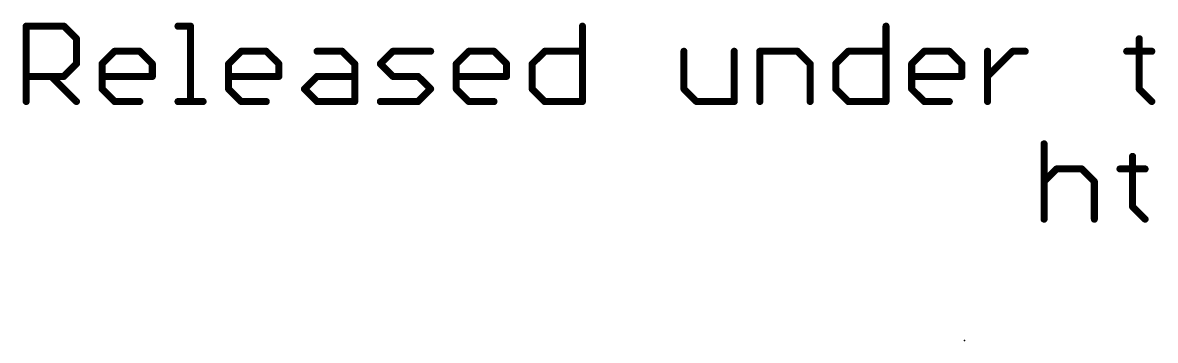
# Model space of a CAD drawing. Extents: x 0 to 108, y -22 to 15.
# Drawn here: x 1.27 to 25.7, y -21.59 to -14.73 of the extents above; entities that cross this region are included whole.
import ezdxf

# ---------------------------------------------------------------- set-up
doc = ezdxf.new("R2010")
doc.units = 0
doc.layers.add('23', color=53, linetype='CONTINUOUS')
doc.layers.add('51', color=53, linetype='CONTINUOUS')

msp = doc.modelspace()

# ---------------------------------------------------------------- linework, layer by layer
at = {"layer": '23'}
msp.add_point((21.59, -21.59), dxfattribs=at)
at = {"layer": '51', "const_width": 0.1524}
for points in [[(1.3462, -16.4338), (1.3462, -14.8068)], [(1.3462, -14.8068), (2.1597, -14.8068)], [(2.1597, -14.8068), (2.4309, -15.078)], [(4.6205, -14.8068), (4.8917, -14.8068)], [(4.8917, -14.8068), (4.8917, -16.4338)], [(13.3452, -14.8068), (13.3452, -16.4338)], [(19.8939, -14.8068), (19.8939, -16.4338)], [(2.4309, -15.078), (2.4309, -15.6203)], [(25.3561, -15.078), (25.3561, -16.1626)], [(2.9834, -15.6203), (3.2545, -15.3491)], [(3.2545, -15.3491), (3.7969, -15.3491)], [(3.7969, -15.3491), (4.068, -15.6203)], [(5.7119, -15.6203), (5.9831, -15.3491)], [(5.9831, -15.3491), (6.5254, -15.3491)], [(6.5254, -15.3491), (6.7966, -15.6203)], [(7.6203, -15.3491), (8.1626, -15.3491)], [(8.1626, -15.3491), (8.4338, -15.6203)], [(8.9863, -15.6203), (9.2574, -15.3491)], [(9.2574, -15.3491), (10.0709, -15.3491)], [(10.6234, -15.6203), (10.8946, -15.3491)], [(10.8946, -15.3491), (11.4369, -15.3491)], [(11.4369, -15.3491), (11.7081, -15.6203)], [(12.2606, -15.6203), (12.5317, -15.3491)], [(12.5317, -15.3491), (13.3452, -15.3491)], [(15.5349, -15.3491), (15.5349, -16.1626)], [(16.6195, -16.4338), (16.6195, -15.3491)], [(17.172, -16.4338), (17.172, -15.3491)], [(17.172, -15.3491), (17.9855, -15.3491)], [(17.9855, -15.3491), (18.2567, -15.6203)], [(18.8092, -15.6203), (19.0804, -15.3491)], [(19.0804, -15.3491), (19.8939, -15.3491)], [(20.4464, -15.6203), (20.7175, -15.3491)], [(20.7175, -15.3491), (21.2599, -15.3491)], [(21.2599, -15.3491), (21.531, -15.6203)], [(22.0835, -16.4338), (22.0835, -15.3491)], [(22.0835, -15.8915), (22.6258, -15.3491)], [(22.6258, -15.3491), (22.897, -15.3491)], [(25.085, -15.3491), (25.6273, -15.3491)], [(2.4309, -15.6203), (2.1597, -15.8915)], [(2.9834, -16.1626), (2.9834, -15.6203)], [(4.068, -15.6203), (4.068, -15.8915)], [(5.7119, -16.1626), (5.7119, -15.6203)], [(6.7966, -15.6203), (6.7966, -15.8915)], [(8.4338, -15.6203), (8.4338, -16.4338)], [(9.2574, -15.8915), (8.9863, -15.6203)], [(10.6234, -16.1626), (10.6234, -15.6203)], [(11.7081, -15.6203), (11.7081, -15.8915)], [(12.2606, -16.1626), (12.2606, -15.6203)], [(18.2567, -15.6203), (18.2567, -16.4338)], [(18.8092, -16.1626), (18.8092, -15.6203)], [(20.4464, -16.1626), (20.4464, -15.6203)], [(21.531, -15.6203), (21.531, -15.8915)], [(2.1597, -15.8915), (1.3462, -15.8915)], [(1.8885, -15.8915), (2.4309, -16.4338)], [(4.068, -15.8915), (2.9834, -15.8915)], [(6.7966, -15.8915), (5.7119, -15.8915)], [(7.3491, -16.1626), (7.6203, -15.8915)], [(7.6203, -15.8915), (8.4338, -15.8915)], [(9.7998, -15.8915), (9.2574, -15.8915)], [(10.0709, -16.1626), (9.7998, -15.8915)], [(11.7081, -15.8915), (10.6234, -15.8915)], [(21.531, -15.8915), (20.4464, -15.8915)], [(3.2545, -16.4338), (2.9834, -16.1626)], [(5.9831, -16.4338), (5.7119, -16.1626)], [(7.6203, -16.4338), (7.3491, -16.1626)], [(9.7998, -16.4338), (10.0709, -16.1626)], [(10.8946, -16.4338), (10.6234, -16.1626)], [(12.5317, -16.4338), (12.2606, -16.1626)], [(15.5349, -16.1626), (15.8061, -16.4338)], [(19.0804, -16.4338), (18.8092, -16.1626)], [(20.7175, -16.4338), (20.4464, -16.1626)], [(25.3561, -16.1626), (25.6273, -16.4338)], [(3.7969, -16.4338), (3.2545, -16.4338)], [(4.6205, -16.4338), (5.1628, -16.4338)], [(6.5254, -16.4338), (5.9831, -16.4338)], [(8.4338, -16.4338), (7.6203, -16.4338)], [(8.9863, -16.4338), (9.7998, -16.4338)], [(11.4369, -16.4338), (10.8946, -16.4338)], [(13.3452, -16.4338), (12.5317, -16.4338)], [(15.8061, -16.4338), (16.6195, -16.4338)], [(19.8939, -16.4338), (19.0804, -16.4338)], [(21.2599, -16.4338), (20.7175, -16.4338)], [(23.3034, -17.3468), (23.3034, -18.9738)], [(25.2117, -17.618), (25.2117, -18.7026)], [(23.3034, -18.1603), (23.5745, -17.8891)], [(23.5745, -17.8891), (24.1168, -17.8891)], [(24.1168, -17.8891), (24.388, -18.1603)], [(24.9405, -17.8891), (25.4828, -17.8891)], [(24.388, -18.1603), (24.388, -18.9738)], [(25.2117, -18.7026), (25.4828, -18.9738)]]:
    msp.add_lwpolyline(points, dxfattribs=at)
at = {"layer": '51', "const_width": 0.0762}
for points in [[(1.3843, -14.8068, 1), (1.3081, -14.8068)], [(1.3462, -14.7687, 1), (1.3462, -14.8449)], [(2.1866, -14.7799, 1), (2.1328, -14.8338)], [(2.1597, -14.8449, 1), (2.1597, -14.7687)], [(4.6205, -14.7687, 1), (4.6205, -14.8449)], [(4.9298, -14.8068, 1), (4.8536, -14.8068)], [(4.8917, -14.8449, 1), (4.8917, -14.7687)], [(13.3833, -14.8068, 1), (13.3071, -14.8068)], [(19.932, -14.8068, 1), (19.8558, -14.8068)], [(2.469, -15.078, 1), (2.3928, -15.078)], [(2.4039, -15.1049, 1), (2.4578, -15.051)], [(25.3942, -15.078, 1), (25.318, -15.078)], [(3.2545, -15.311, 1), (3.2545, -15.3872)], [(3.2815, -15.3761, 1), (3.2276, -15.3222)], [(3.8238, -15.3222, 1), (3.7699, -15.3761)], [(3.7969, -15.3872, 1), (3.7969, -15.311)], [(5.9831, -15.311, 1), (5.9831, -15.3872)], [(6.0101, -15.3761, 1), (5.9562, -15.3222)], [(6.5524, -15.3222, 1), (6.4985, -15.3761)], [(6.5254, -15.3872, 1), (6.5254, -15.311)], [(7.6203, -15.311, 1), (7.6203, -15.3872)], [(8.1895, -15.3222, 1), (8.1357, -15.3761)], [(8.1626, -15.3872, 1), (8.1626, -15.311)], [(9.2574, -15.311, 1), (9.2574, -15.3872)], [(9.2844, -15.3761, 1), (9.2305, -15.3222)], [(10.0709, -15.3872, 1), (10.0709, -15.311)], [(10.8946, -15.311, 1), (10.8946, -15.3872)], [(10.9215, -15.3761, 1), (10.8676, -15.3222)], [(11.4639, -15.3222, 1), (11.41, -15.3761)], [(11.4369, -15.3872, 1), (11.4369, -15.311)], [(12.5317, -15.311, 1), (12.5317, -15.3872)], [(12.5587, -15.3761, 1), (12.5048, -15.3222)], [(13.3452, -15.3872, 1), (13.3452, -15.311)], [(15.573, -15.3491, 1), (15.4968, -15.3491)], [(16.6576, -15.3491, 1), (16.5814, -15.3491)], [(17.2101, -15.3491, 1), (17.1339, -15.3491)], [(17.172, -15.311, 1), (17.172, -15.3872)], [(18.0125, -15.3222, 1), (17.9586, -15.3761)], [(17.9855, -15.3872, 1), (17.9855, -15.311)], [(19.0804, -15.311, 1), (19.0804, -15.3872)], [(19.1073, -15.3761, 1), (19.0534, -15.3222)], [(19.8939, -15.3872, 1), (19.8939, -15.311)], [(20.7175, -15.311, 1), (20.7175, -15.3872)], [(20.7445, -15.3761, 1), (20.6906, -15.3222)], [(21.2868, -15.3222, 1), (21.2329, -15.3761)], [(21.2599, -15.3872, 1), (21.2599, -15.311)], [(22.1216, -15.3491, 1), (22.0454, -15.3491)], [(22.6258, -15.311, 1), (22.6258, -15.3872)], [(22.6528, -15.3761, 1), (22.5989, -15.3222)], [(22.897, -15.3872, 1), (22.897, -15.311)], [(25.085, -15.311, 1), (25.085, -15.3872)], [(25.6273, -15.3872, 1), (25.6273, -15.311)], [(2.3928, -15.6203, 1), (2.469, -15.6203)], [(2.4578, -15.6472, 1), (2.4039, -15.5934)], [(3.0215, -15.6203, 1), (2.9453, -15.6203)], [(2.9564, -15.5934, 1), (3.0103, -15.6472)], [(4.1061, -15.6203, 1), (4.0299, -15.6203)], [(4.0411, -15.6472, 1), (4.095, -15.5934)], [(5.75, -15.6203, 1), (5.6738, -15.6203)], [(5.685, -15.5934, 1), (5.7389, -15.6472)], [(6.8347, -15.6203, 1), (6.7585, -15.6203)], [(6.7697, -15.6472, 1), (6.8236, -15.5934)], [(8.4719, -15.6203, 1), (8.3957, -15.6203)], [(8.4068, -15.6472, 1), (8.4607, -15.5934)], [(9.0132, -15.5934, 1), (8.9593, -15.6472)], [(8.9593, -15.5934, 1), (9.0132, -15.6472)], [(10.6615, -15.6203, 1), (10.5853, -15.6203)], [(10.5965, -15.5934, 1), (10.6504, -15.6472)], [(11.7462, -15.6203, 1), (11.67, -15.6203)], [(11.6811, -15.6472, 1), (11.735, -15.5934)], [(12.2987, -15.6203, 1), (12.2225, -15.6203)], [(12.2336, -15.5934, 1), (12.2875, -15.6472)], [(18.2948, -15.6203, 1), (18.2186, -15.6203)], [(18.2298, -15.6472, 1), (18.2836, -15.5934)], [(18.8473, -15.6203, 1), (18.7711, -15.6203)], [(18.7823, -15.5934, 1), (18.8361, -15.6472)], [(20.4845, -15.6203, 1), (20.4083, -15.6203)], [(20.4194, -15.5934, 1), (20.4733, -15.6472)], [(21.5691, -15.6203, 1), (21.4929, -15.6203)], [(21.5041, -15.6472, 1), (21.558, -15.5934)], [(1.3462, -15.8534, 1), (1.3462, -15.9296)], [(1.9155, -15.8645, 1), (1.8616, -15.9184)], [(2.1328, -15.8645, 1), (2.1866, -15.9184)], [(2.1597, -15.9296, 1), (2.1597, -15.8534)], [(2.9834, -15.8534, 1), (2.9834, -15.9296)], [(4.0299, -15.8915, 1), (4.1061, -15.8915)], [(4.068, -15.9296, 1), (4.068, -15.8534)], [(5.7119, -15.8534, 1), (5.7119, -15.9296)], [(6.7585, -15.8915, 1), (6.8347, -15.8915)], [(6.7966, -15.9296, 1), (6.7966, -15.8534)], [(7.6203, -15.8534, 1), (7.6203, -15.9296)], [(7.6472, -15.9184, 1), (7.5933, -15.8645)], [(8.4338, -15.9296, 1), (8.4338, -15.8534)], [(9.2574, -15.8534, 1), (9.2574, -15.9296)], [(9.2305, -15.9184, 1), (9.2844, -15.8645)], [(9.8267, -15.8645, 1), (9.7728, -15.9184)], [(9.7998, -15.9296, 1), (9.7998, -15.8534)], [(10.6234, -15.8534, 1), (10.6234, -15.9296)], [(11.67, -15.8915, 1), (11.7462, -15.8915)], [(11.7081, -15.9296, 1), (11.7081, -15.8534)], [(20.4464, -15.8534, 1), (20.4464, -15.9296)], [(21.4929, -15.8915, 1), (21.5691, -15.8915)], [(21.531, -15.9296, 1), (21.531, -15.8534)], [(22.0566, -15.8645, 1), (22.1105, -15.9184)], [(3.0103, -16.1357, 1), (2.9564, -16.1896)], [(2.9453, -16.1626, 1), (3.0215, -16.1626)], [(5.7389, -16.1357, 1), (5.685, -16.1896)], [(5.6738, -16.1626, 1), (5.75, -16.1626)], [(7.376, -16.1357, 1), (7.3222, -16.1896)], [(7.3222, -16.1357, 1), (7.376, -16.1896)], [(10.0979, -16.1896, 1), (10.044, -16.1357)], [(10.044, -16.1896, 1), (10.0979, -16.1357)], [(10.6504, -16.1357, 1), (10.5965, -16.1896)], [(10.5853, -16.1626, 1), (10.6615, -16.1626)], [(12.2875, -16.1357, 1), (12.2336, -16.1896)], [(12.2225, -16.1626, 1), (12.2987, -16.1626)], [(15.5618, -16.1357, 1), (15.5079, -16.1896)], [(15.4968, -16.1626, 1), (15.573, -16.1626)], [(18.8361, -16.1357, 1), (18.7823, -16.1896)], [(18.7711, -16.1626, 1), (18.8473, -16.1626)], [(20.4733, -16.1357, 1), (20.4194, -16.1896)], [(20.4083, -16.1626, 1), (20.4845, -16.1626)], [(25.3831, -16.1357, 1), (25.3292, -16.1896)], [(25.318, -16.1626, 1), (25.3942, -16.1626)], [(2.4039, -16.4607, 1), (2.4578, -16.4069)], [(3.2545, -16.3957, 1), (3.2545, -16.4719)], [(3.2276, -16.4607, 1), (3.2815, -16.4069)], [(3.7969, -16.4719, 1), (3.7969, -16.3957)], [(4.6205, -16.3957, 1), (4.6205, -16.4719)], [(5.1628, -16.4719, 1), (5.1628, -16.3957)], [(5.9831, -16.3957, 1), (5.9831, -16.4719)], [(5.9562, -16.4607, 1), (6.0101, -16.4069)], [(6.5254, -16.4719, 1), (6.5254, -16.3957)], [(7.6203, -16.3957, 1), (7.6203, -16.4719)], [(7.5933, -16.4607, 1), (7.6472, -16.4069)], [(8.4338, -16.4719, 1), (8.4338, -16.3957)], [(8.9863, -16.3957, 1), (8.9863, -16.4719)], [(9.7728, -16.4069, 1), (9.8267, -16.4607)], [(9.7998, -16.4719, 1), (9.7998, -16.3957)], [(10.8946, -16.3957, 1), (10.8946, -16.4719)], [(10.8676, -16.4607, 1), (10.9215, -16.4069)], [(11.4369, -16.4719, 1), (11.4369, -16.3957)], [(12.5317, -16.3957, 1), (12.5317, -16.4719)], [(12.5048, -16.4607, 1), (12.5587, -16.4069)], [(13.3452, -16.4719, 1), (13.3452, -16.3957)], [(15.8061, -16.3957, 1), (15.8061, -16.4719)], [(15.7791, -16.4607, 1), (15.833, -16.4069)], [(16.6195, -16.4719, 1), (16.6195, -16.3957)], [(19.0804, -16.3957, 1), (19.0804, -16.4719)], [(19.0534, -16.4607, 1), (19.1073, -16.4069)], [(19.8939, -16.4719, 1), (19.8939, -16.3957)], [(20.7175, -16.3957, 1), (20.7175, -16.4719)], [(20.6906, -16.4607, 1), (20.7445, -16.4069)], [(21.2599, -16.4719, 1), (21.2599, -16.3957)], [(25.6004, -16.4607, 1), (25.6542, -16.4069)], [(1.3081, -16.4338, 1), (1.3843, -16.4338)], [(4.8536, -16.4338, 1), (4.9298, -16.4338)], [(8.3957, -16.4338, 1), (8.4719, -16.4338)], [(13.3071, -16.4338, 1), (13.3833, -16.4338)], [(16.5814, -16.4338, 1), (16.6576, -16.4338)], [(17.1339, -16.4338, 1), (17.2101, -16.4338)], [(18.2186, -16.4338, 1), (18.2948, -16.4338)], [(19.8558, -16.4338, 1), (19.932, -16.4338)], [(22.0454, -16.4338, 1), (22.1216, -16.4338)], [(23.3415, -17.3468, 1), (23.2653, -17.3468)], [(25.2498, -17.618, 1), (25.1736, -17.618)], [(23.5745, -17.851, 1), (23.5745, -17.9272)], [(23.6015, -17.9161, 1), (23.5476, -17.8622)], [(24.1438, -17.8622, 1), (24.0899, -17.9161)], [(24.1168, -17.9272, 1), (24.1168, -17.851)], [(24.9405, -17.851, 1), (24.9405, -17.9272)], [(25.4828, -17.9272, 1), (25.4828, -17.851)], [(23.2764, -18.1334, 1), (23.3303, -18.1872)], [(24.4261, -18.1603, 1), (24.3499, -18.1603)], [(24.3611, -18.1872, 1), (24.415, -18.1334)], [(25.2386, -18.6757, 1), (25.1847, -18.7296)], [(25.1736, -18.7026, 1), (25.2498, -18.7026)], [(23.2653, -18.9738, 1), (23.3415, -18.9738)], [(24.3499, -18.9738, 1), (24.4261, -18.9738)], [(25.4559, -19.0007, 1), (25.5098, -18.9469)]]:
    msp.add_lwpolyline(points, format="xyb", dxfattribs=at)

doc.saveas('drawing.dxf')
